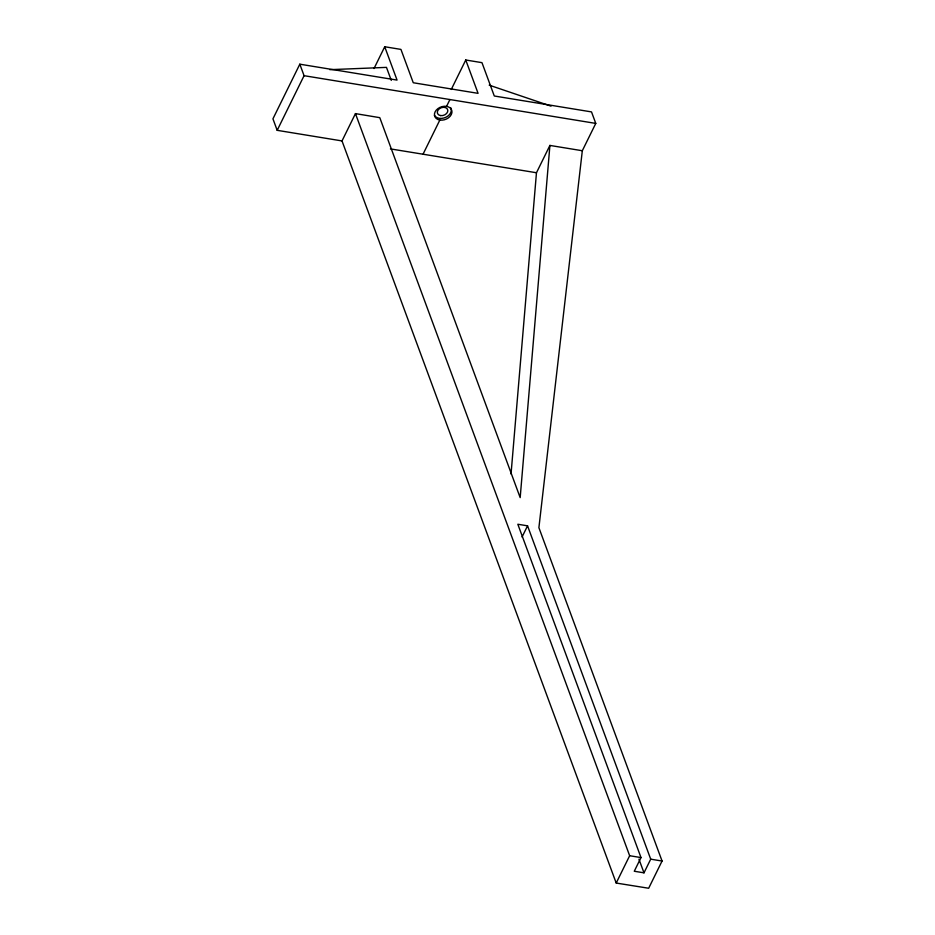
<?xml version="1.0" encoding="UTF-8"?>
<svg xmlns="http://www.w3.org/2000/svg" width="935" height="935" viewBox="0 0 935 935"><rect width="100%" height="100%" fill="white"/><g stroke="black" fill="none" stroke-linecap="round" stroke-linejoin="round"><path stroke-width="1.4" d="M511.036 473.998L536.468 172.741L549.909 145.428L582.318 150.734L595.77 123.408L591.516 111.908L494.288 96.001L481.969 62.657L465.759 60.004L451.266 89.456M549.909 145.428L520.176 497.619L379.785 117.658L355.452 113.614L342.011 140.928L616.212 883.049L648.668 888.25L662.062 861.03L538.899 527.691L582.318 150.734M465.759 60.004L478.077 93.348L413.258 82.747L400.94 49.403L384.729 46.75L397.059 80.094L299.819 64.188L272.938 118.827L277.181 130.327L342.011 140.928M277.181 130.327L304.074 75.688L299.819 64.188M374.023 68.524L384.729 46.75M446.556 106.38L449.922 99.542M390.444 148.899L423.041 154.217L439.836 120.042A9.023 6.627 -20.3 0 0 451.897 110.938A9.023 6.627 -20.3 0 0 437.86 108.647A9.023 6.627 -20.3 0 0 439.836 120.042M522.057 537.006L527.55 525.832L517.826 524.243L641.001 857.582L634.269 871.245L643.993 872.834L650.713 859.171L527.55 525.832M616.212 883.049L629.652 855.724L355.452 113.614M329.856 69.669L386.471 67.378L391.286 80.41M304.074 75.688L595.77 123.408M423.041 154.217L536.468 172.741M629.652 855.724L641.001 857.582M650.713 859.171L662.062 861.03M489.204 85.155L551.042 106.146M638.944 859.171L643.993 872.834M450.67 107.595A9.023 6.627 -20.3 0 1 445.913 117.249A9.023 6.627 -20.3 0 1 434.459 115.379M440.549 115.578A5.411 3.974 -20.3 0 0 447.783 110.12A5.411 3.974 -20.3 0 0 439.356 108.74A5.411 3.974 -20.3 0 0 440.549 115.578"/></g></svg>
